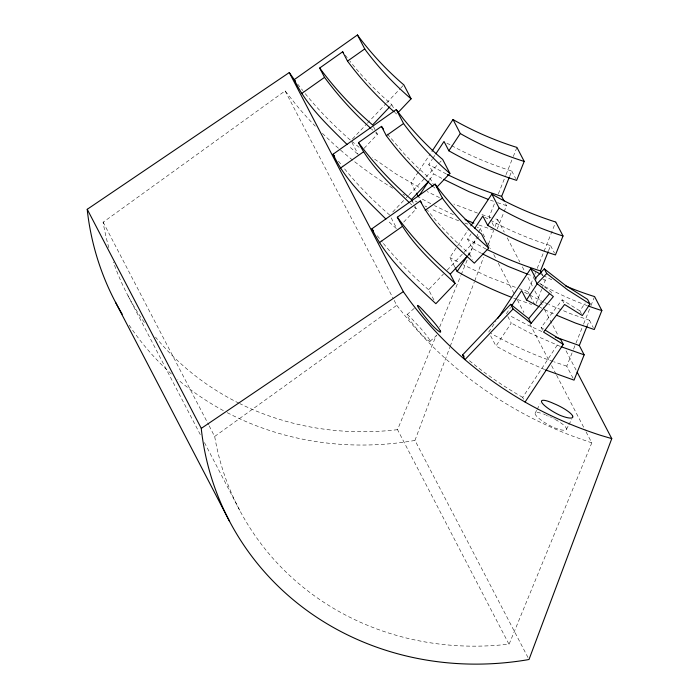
<?xml version="1.0" encoding="UTF-8"?>
<svg xmlns="http://www.w3.org/2000/svg" width="699" height="699" viewBox="0 0 699 699"><rect width="100%" height="100%" fill="white"/><g stroke="black" fill="none" stroke-linecap="round" stroke-linejoin="round"><path stroke-width="0.52" stroke-dasharray="3.5 2.62" d="M528.007 657.549L414.961 440.396L449.824 347.351M450.208 346.328L474.35 281.907M474.726 280.884L483.542 257.372M488.522 244.073L493.503 230.784M495.032 226.694L497.714 219.538L494.848 218.691M494.359 203.881L489.117 216.996L490.086 218.857M498.387 193.798L505.639 175.641M506.041 174.628L512.891 157.485M513.302 156.48L516.928 147.402M509.746 176.104L511.764 171.037C491.021 164.448 470.811 156.087 451.685 145.672M497.207 228.957L503.673 212.758M504.084 211.745L506.504 205.672L505.534 203.802M529.886 295.301L527.937 291.579L534.386 275.441M534.796 274.427L535.6 272.409M537.208 268.381L555.749 221.985M548.566 250.688L550.594 245.62C529.851 239.032 509.632 230.67 490.506 220.255M536.028 303.532L541.69 289.36M542.101 288.355L545.334 280.255L543.394 276.524M573.075 378.281L566.767 366.162L573.215 350.024M573.617 349.011L575.635 343.969M576.037 342.964L583.289 324.808M583.691 323.794L590.541 306.651M590.952 305.638L594.176 297.573M586.994 326.276L589.414 320.203L570.707 313.772L548.706 304.476M209.167 425.831L214.724 436.674A284.607 264.065 -27.5 0 0 508.924 644.12L397.53 429.667L436.368 335.083M439.68 327.036L460.755 275.721M461.165 274.716L467.36 259.626M469.012 255.598L476.036 238.49M476.456 237.485L478.107 233.466M478.518 232.461L480.169 228.433L477.111 227.358M509.152 644.094L591.791 442.86L585.762 431.266M535.163 413.144L536.64 410.339M537.129 409.404L540.074 403.795M566.408 429.396L568.374 425.656M568.864 424.712L571.808 419.103M418.247 172.068L411.056 182.937L415.905 192.26M418.85 171.159L430.243 153.946M441.785 178.341L433.598 173.859L428.749 164.536L432.27 159.215M432.856 158.332L435.206 154.785M429.492 180.071L433.598 173.859M454.734 266.843L449.876 257.52L457.076 246.651M457.67 245.742L469.073 228.529M481.559 253.422L472.419 248.442L467.57 239.119L471.091 233.798M467.727 255.537L472.419 248.442M488.706 332.104L495.897 321.234M506.399 313.702L510.506 307.499M544.67 369.553L515.836 356.743L495.984 346.084L511.249 323.025L507.85 316.498M523.647 399.225L522.677 397.364L558.457 343.314M581.376 313.685L579.917 310.889L585.203 302.903M542.59 330.234L541.131 327.438L562.162 299.827L579.917 310.889M352.427 138.979L366.573 124.064M367.325 123.277L385.944 103.662M386.696 102.875L400.099 88.747M400.85 87.969L403.078 85.61M390.348 106.239L391.824 104.684C376.56 91.464 362.344 76.96 349.858 61.075M364.127 148.293L377.443 134.269L373.083 125.881M392.742 211.989L405.403 198.647M406.145 197.861L408.382 195.51M409.125 194.724L438.928 163.33M439.671 162.544L441.165 160.98M403.699 222.099L416.272 208.852L413.843 204.187M433.922 299.967L428.583 289.709L443.481 274.017M447.211 270.094L480.729 234.777M467.998 255.406L469.475 253.851C454.21 240.631 439.994 226.127 427.508 210.242M406.975 314.646L414.324 308.294M429.964 341.33L436.491 335.677M108.826 247.647A284.607 264.065 -27.5 0 1 103.103 222.247L285.122 90.896L296.848 105.689A440.999 409.177 -27.5 0 0 315.301 126.213M214.698 436.456L396.744 305.323L393.729 299.522M414.961 440.396L412.55 440.851A298.691 277.136 -27.5 0 1 227.158 412.628M397.53 429.667L397.303 429.702A284.607 264.065 -27.5 0 1 239.827 403.629M506.504 205.672L497.548 202.666M491.03 217.564L480.519 214.13M542.922 279.539L545.334 280.255M527.937 291.579L519.348 288.704M566.767 366.162L554.185 361.89M490.436 200.176L493.485 201.242M477.531 213.081L453.878 204.021M478.824 224.964L493.817 230.216M464.852 223.068L467.919 224.143M527.229 274.043L532.306 275.825M515.355 287.315L487.823 276.621L463.262 264.755M513.66 298.15L516.648 299.198M517.653 299.548L531.633 304.449M553.189 361.54C531.633 354.131 510.934 344.424 490.978 333.458M591.791 442.86L573.407 436.421A440.999 409.177 -27.5 0 1 408.469 320.116L396.744 305.323M560.17 346.346L529.79 332.986L511.249 323.025M439.479 197.59L427.211 191.64M453.424 214.689L434.49 205.628M543.805 302.186L529.335 294.838M544.783 302.641L547.728 304.013M544.67 309.648L554.884 314.419M541.839 331.544L524.94 323.663L509.326 315.398M446.906 143.146L450.733 145.165M446.346 173.999L428.749 164.536M484.809 217.24L489.553 219.748M418.893 187.236L396.289 174.138L372.366 157.598M430.794 203.671L419.085 197.371M486.111 249.08L467.57 239.119M524.556 292.304L528.383 294.331M457.723 261.819L449.876 257.52M539.925 307.193L541.839 308.207M522.677 397.364C503.245 386.171 484.608 373.519 467.474 359.041M541.131 327.438L543.595 329.08M394.926 112.556L396.683 114.007M375.564 132.705L377.443 134.269M433.756 187.14L434.918 188.101M539.619 283.078L550.952 291.92L551.922 293.79M350.26 139.992L348.915 138.874C332.532 124.282 317.031 108.625 303.436 91.377M351.754 141.224L359.129 147.332M357.538 153.972L348.591 145.864M414.385 207.288L416.272 208.852M389.754 215.126C372.515 200.202 356.438 183.846 342.257 165.96M396.368 228.556L387.412 220.447M428.583 289.709C412.087 275.467 396.735 259.871 382.991 242.955M371.352 128.834L372.899 130.259M410.173 203.418L411.72 204.842M345.254 55.256L347.22 57.755M387.368 133.998L404.494 154.173L416.377 166.301L430.654 179.267L434.053 185.794M297.695 84.142L302.798 90.573M338.438 161.146L341.619 165.156M377.268 235.729L382.353 242.151M511.764 171.037L515.652 178.498M550.594 245.62L554.473 253.082M589.414 320.203L593.302 327.665M562.162 299.827L564.102 303.558M541.454 272.793L542.905 275.589M497.714 219.538L504.25 232.085M507.264 237.878L519.82 262.003M522.336 266.826L524.844 271.658M527.859 277.442L532.883 287.097M534.892 290.959L543.936 308.329M544.442 309.299L558.51 336.315M566.041 350.793L576.09 370.094M492.026 222.588L494.455 227.254M530.366 296.236L534.735 304.624M480.169 228.433L485.202 238.088M487.719 242.92L490.733 248.713M493.747 254.515L495.757 258.377M498.273 263.2L515.373 296.044M517.382 299.906L523.918 312.462M529.947 324.056L549.563 361.724M551.572 365.586L556.098 374.28M556.596 375.249L585.255 430.296M391.824 104.684L394.253 109.341M469.475 253.851L472.393 259.443M490.646 335.835L495.984 346.084M412.393 201.391L413.362 203.26M351.903 142.413L358.211 154.531M391.213 217.922L396.551 228.18M285.122 90.896L393.222 298.56M103.076 222.037L208.66 424.87M128.022 295.756L200.928 435.809M204.449 442.572L239.643 510.183M223.374 410.619A298.691 277.136 -27.5 0 1 177.773 379.522M171.404 373.965A298.691 277.136 -27.5 0 1 128.345 323.934M238.909 403.174A284.607 264.065 -27.5 0 1 155.51 337.11M144.37 322.466A284.607 264.065 -27.5 0 1 113.378 262.099M458.727 220.823A440.999 409.177 -27.5 0 1 430.759 208.791M426.844 206.913A440.999 409.177 -27.5 0 1 424.896 205.96M417.172 202.037A440.999 409.177 -27.5 0 1 415.258 201.032M404.826 195.336A440.999 409.177 -27.5 0 1 402.947 194.27M392.742 188.223A440.999 409.177 -27.5 0 1 339.233 148.948M338.43 148.249A440.999 409.177 -27.5 0 1 322.047 133.011M555.277 419.479A17.615 4.072 26.3 0 1 566.47 429.203A17.615 4.072 26.3 0 1 553.634 427.456A17.615 3.81 29.1 0 1 535.993 415.468A17.615 3.81 29.1 0 1 543.28 413.991M547.57 415.8A17.615 4.072 26.3 0 1 548.339 416.115M549.886 416.796A17.615 4.072 26.3 0 1 550.672 417.154M551.45 417.513A17.615 4.072 26.3 0 1 552.227 417.897M553.765 418.675A17.615 4.072 26.3 0 1 554.525 419.077M543.962 414.254A17.615 3.81 29.1 0 1 545.369 414.822M546.094 415.136A17.615 3.81 29.1 0 1 546.828 415.459M551.826 279.792A349.413 324.205 -27.5 0 1 544.023 275.948M543.053 275.45A349.413 324.205 -27.5 0 1 541.122 274.454M587.099 305.559A349.413 324.205 -27.5 0 1 540.764 284.31M429.675 339.994A17.615 1.782 47.8 0 0 415.136 322.422A17.615 1.468 50.5 0 0 407.316 315.939A17.615 1.468 50.5 0 0 421.2 334.078A17.615 1.782 47.8 0 0 429.675 339.994"/><path stroke-width="1.05" d="M577.094 372.025L611.765 438.623L529.012 659.48L526.6 659.935A298.691 277.136 -27.5 0 1 201.495 430.689L201.286 428.382L87.235 209.298L289.272 72.556L295.275 81.023M504.084 201.006L501.655 196.349L509.344 177.118M432.043 151.229L453.031 119.52L454.892 120.63A349.413 324.205 -27.5 0 0 514.814 146.773L516.928 147.402L524.206 161.382L516.622 180.359C493.092 172.915 470.305 163.042 448.863 150.801L444.014 141.478L435.792 153.894M541.454 272.793L540.476 270.932L548.165 251.692M470.864 225.812L491.86 194.104L493.721 195.213A349.413 324.205 -27.5 0 0 553.634 221.356L555.749 221.985L563.027 235.965L555.443 254.943C531.913 247.498 509.125 237.625 487.692 225.384L482.834 216.061L474.612 228.477M545.648 369.954L574.045 380.142L584.154 354.839L579.305 345.516L586.994 326.276M565.5 285.935A349.413 324.205 -27.5 0 0 592.464 295.939L594.578 296.559L601.856 310.548L594.272 329.526L575.557 323.095L556.78 315.293M418.919 196.035L428.898 180.954M448.863 150.801L460.309 133.509L453.031 119.52M511.703 297.355C492.926 290.085 474.638 281.505 457.155 271.5L467.142 256.428M487.692 225.384L499.138 208.092L491.86 194.104M497.697 318.517L530.681 268.687L532.542 269.797A349.413 324.205 -27.5 0 0 540.161 273.947M511.677 305.725L521.664 290.644L526.513 299.967L538.964 306.686M526.513 299.967L537.356 283.584M525.098 402.021L563.263 344.371L560.843 339.714L545.237 330.181M513.066 308.975L464.984 359.627L462.555 354.97L510.637 304.318L513.066 308.975L531.118 323.331L553.372 296.586L537.112 283.654L534.683 278.988L544.303 268.862L565.107 285.14L587.553 299.355L589.982 304.021L582.346 315.546L564.591 304.493L543.56 332.104L563.263 344.371M531.118 323.331L528.689 318.665L549.554 293.589M389.605 107.026L372.593 124.946C352.925 108.013 335.118 88.895 319.679 68.03L342.65 51.787L343.524 53.019M398.124 112.487L411.108 98.812L403.83 84.824L402.17 83.461A349.413 324.205 -27.5 0 1 358.683 36.68L357.451 34.95L294.279 79.607C306.022 105.252 327.429 124.868 347.071 144.475M412.393 201.391L411.423 199.53L428.435 181.6M436.945 187.07L449.929 173.396L442.65 159.407L440.999 158.044A349.413 324.205 -27.5 0 1 397.513 111.263L396.281 109.533L333.1 154.191C344.852 179.835 366.25 199.442 385.9 219.058M455.093 283.436C433.799 263.575 410.872 243.401 397.329 217.197L420.3 200.954C432.864 225.62 454.315 244.571 474.333 263.173L488.758 247.979L481.48 233.99L479.82 232.618A349.413 324.205 -27.5 0 1 436.333 185.847L435.101 184.117L371.929 228.774C386.206 258.744 411.982 281.426 435.861 303.689L455.093 283.436L450.243 274.113L467.255 256.183M537.112 283.654L546.723 273.519L544.303 268.862M301.557 93.596L324.528 77.353L319.679 68.03M394.175 111.857C376.936 96.602 361.182 79.642 347.508 61.11L364.738 48.93L357.451 34.95M409.404 202.71C390.706 184.492 370.409 166.213 358.5 142.613L381.479 126.37L383.419 129.009M340.378 168.171L363.358 151.936M432.996 186.441C415.756 171.176 400.003 154.226 386.329 135.693L403.559 123.513L396.281 109.533M379.208 242.754L402.178 226.52M425.158 210.277L442.388 198.097L435.101 184.117M201.286 428.382L403.314 291.64L289.272 72.556M524.206 161.382L522.092 160.761A349.413 324.205 -27.5 0 1 462.17 134.619L460.309 133.509M501.655 196.349C482.992 190.504 464.861 183.068 447.29 174.497M563.027 235.965L560.921 235.336A349.413 324.205 -27.5 0 1 501 209.202L499.138 208.092M540.476 270.932C522.153 265.174 504.311 257.931 487.054 249.517M601.856 310.548L599.742 309.919A349.413 324.205 -27.5 0 1 588.06 305.917M579.305 345.516L555.321 337.023M584.154 354.839L561.131 346.739M611.765 438.623L600.581 435.32A426.906 396.097 -27.5 0 1 527.369 403.375C504.477 390.383 482.869 375.188 462.965 357.958A426.906 396.097 -27.5 0 1 409.832 300.806L403.314 291.64M488.4 199.46L469.038 191.701L443.673 179.337M527.229 274.043L507.867 266.284L482.493 253.92M465.071 219.6L473.861 223.173M589.982 304.021L567.536 289.797L546.723 273.519M528.689 318.665L510.637 304.318M411.108 98.812L409.457 97.441A349.413 324.205 -27.5 0 1 365.961 50.669L364.738 48.93M449.929 173.396L448.277 172.024A349.413 324.205 -27.5 0 1 404.791 125.252L403.559 123.513M488.758 247.979L487.107 246.607A349.413 324.205 -27.5 0 1 443.612 199.835L442.388 198.097M411.423 199.53C391.746 182.596 373.939 163.479 358.5 142.613M450.243 274.113C430.575 257.18 412.768 238.062 397.329 217.197M462.555 354.97L464.197 356.324M370.584 128.127C353.537 112.845 338.176 95.719 324.528 77.353M420.3 200.954L421.602 202.789M333.1 154.191L334.603 156.305M371.929 228.774L373.432 230.888M530.681 268.687L536.019 278.945M416.394 193.195L418.334 196.926M455.215 267.778L457.155 271.5M342.65 51.787L347.508 61.11M381.479 126.37L386.329 135.693M115.553 302.326L229.604 521.41M87.235 209.298L87.445 211.605A298.691 277.136 -27.5 0 0 122.22 314.183M440.291 330.819A17.615 1.782 47.8 0 0 425.743 313.239A17.615 1.468 50.5 0 0 417.923 306.756A17.615 1.468 50.5 0 0 431.816 324.895A17.615 1.782 47.8 0 0 440.291 330.819M572.586 415.818A17.615 4.072 26.3 0 0 553.949 403.638A17.615 3.81 29.1 0 0 541.769 402.371A17.615 3.81 29.1 0 0 560.013 415.293A17.615 4.072 26.3 0 0 572.586 415.818"/></g></svg>
